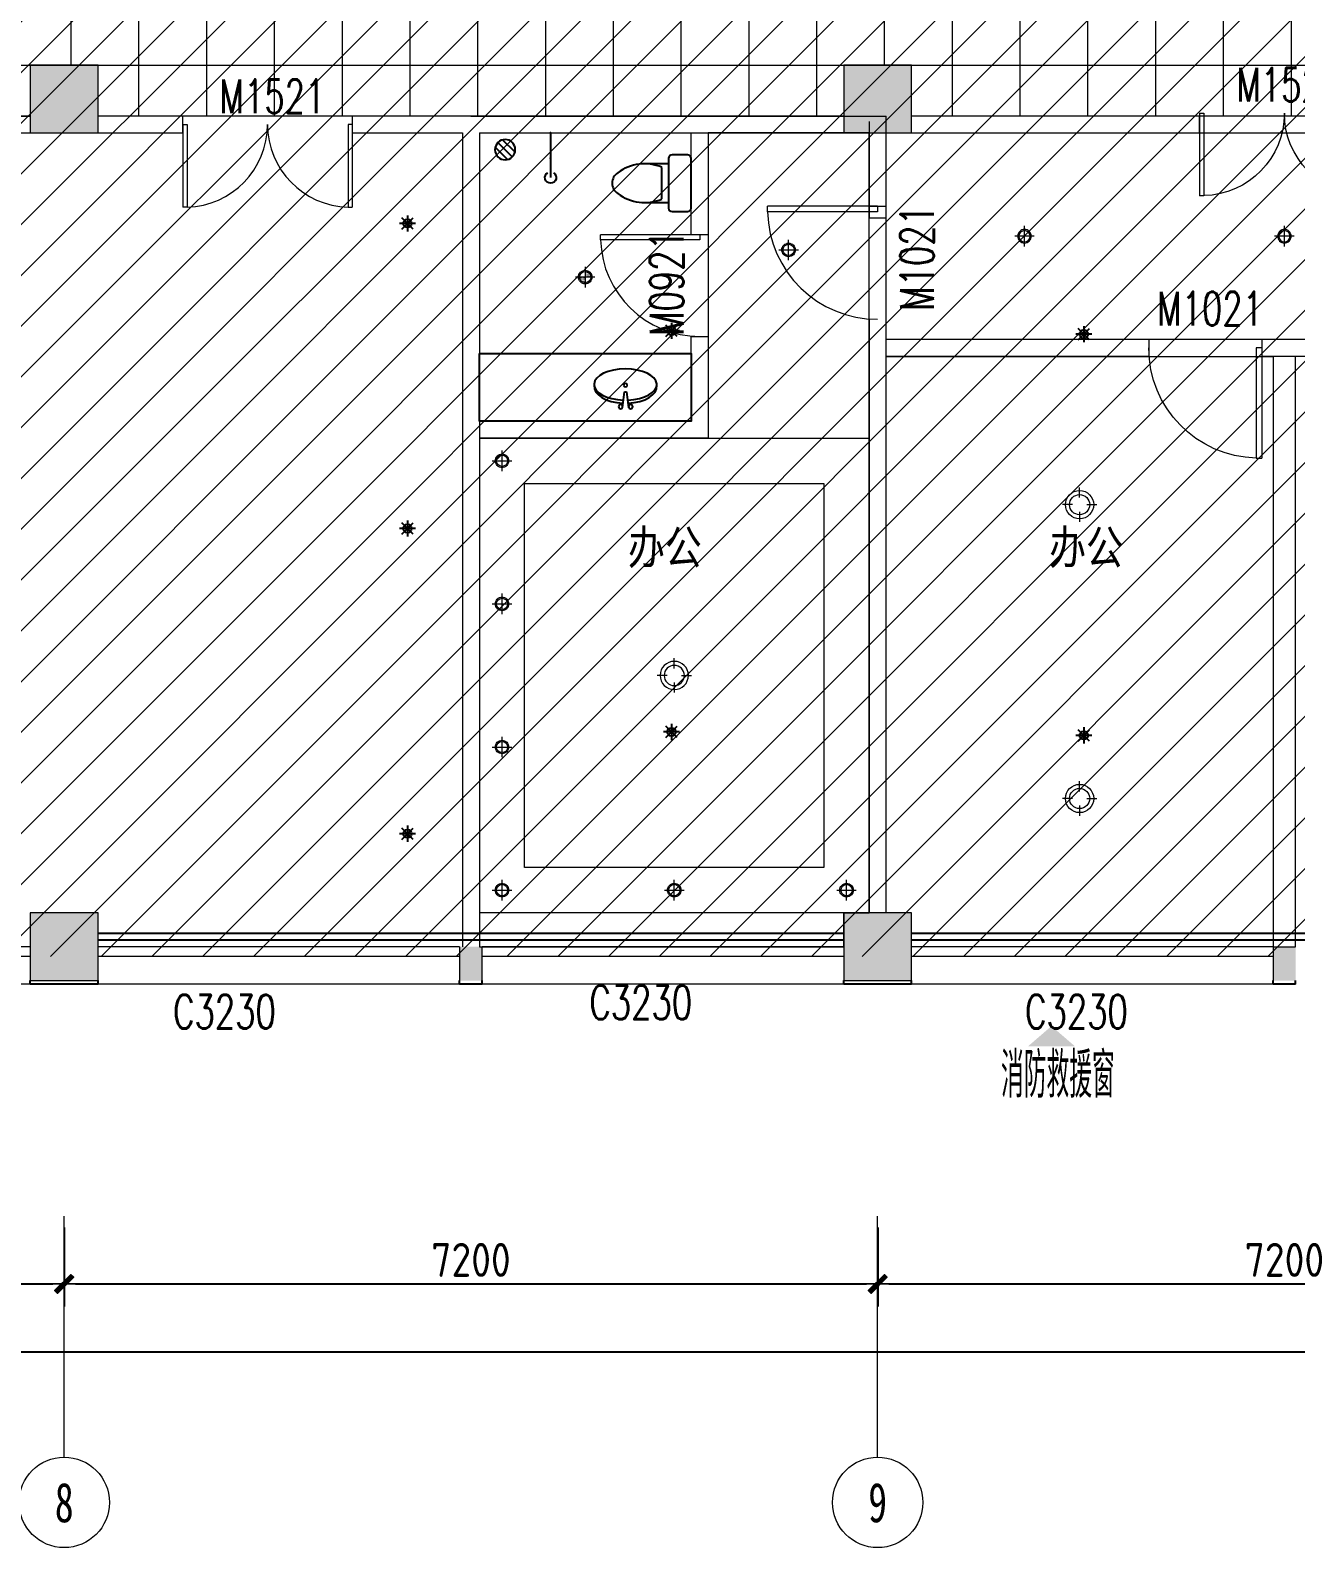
# Model space of a CAD drawing. Header units: millimetres. Extents: x 33621 to 401573, y -91663 to 133135.
# Drawn here: x 218157 to 229357, y 37128 to 50554 of the extents above; entities that cross this region are included whole.
import ezdxf
from ezdxf.enums import TextEntityAlignment as Align

# ---------------------------------------------------------------- set-up
doc = ezdxf.new("R2010")
doc.units = ezdxf.units.MM
doc.header["$LTSCALE"] = 10
doc.linetypes.add('DOTE', pattern=[2.42, 2, -0.2, 0.02, -0.2])
doc.layers.get('0').update_dxf_attribs({"color": 253})
doc.layers.get('Defpoints').update_dxf_attribs({"color": 250})
for name, color, linetype in [('3', 253, 'Continuous'), ('Dim【尺寸标注】', 253, 'Continuous'), ('EQUIP_喷头', 253, 'Continuous'), ('LATRINE', 253, 'Continuous'), ('LAYER3', 253, 'Continuous'), ('LAYER4', 253, 'Continuous'), ('LAYER5', 253, 'Continuous'), ('LVTRY', 253, 'Continuous'), ('PUB_DIM', 253, 'Continuous'), ('SURFACE', 253, 'Continuous'), ('Wall Solid【墙柱填充】', 253, 'Continuous'), ('WINDOW_TEXT', 253, 'Continuous'), ('家具', 253, 'Continuous'), ('水-地漏', 253, 'Continuous')]:
    doc.layers.add(name, color=color, linetype=linetype)
for name, color, linetype, lineweight in [('AXIS【轴号】', 253, 'Continuous', 0), ('COLUMN', 253, 'Continuous', 0), ('DOOR【门】', 253, 'Continuous', 0), ('DS-4BS-FINISH【墙完成线】', 253, 'Continuous', 0), ('PUB_HATCH', 253, 'Continuous', 0), ('RC-FIN【天花轮廓线】', 253, 'Continuous', 0), ('RC-LIGHT【天花灯具】', 253, 'Continuous', 0), ('RC-STR【天花细线】', 253, 'Continuous', 0), ('RC-Text【天花文字】', 253, 'Continuous', 0), ('TXT【平面空间文字】', 253, 'Continuous', 0), ('WALL', 253, 'Continuous', 0), ('Wall【墙体】', 253, 'Continuous', 0), ('WINDOW', 253, 'Continuous', 0), ('Xline【辅助线】', 253, 'Continuous', 0)]:
    doc.layers.add(name, color=color, linetype=linetype, lineweight=lineweight)
doc.styles.add('_TCH_WINDOW', font='SIMPLEX', dxfattribs={"bigfont": 'GBCBIG'})
doc.styles.add('CCD_DIM', font='ARCHS.SHX')
doc.styles.add('DIM_FONT', font='SIMPLEX', dxfattribs={"width": 0.7, "bigfont": 'GBCBIG'})
doc.styles.add('宋体', font='', dxfattribs={"width": 0.7})
doc.styles.add('文字', font='')
doc.styles.get('宋体').set_extended_font_data('SimSun')
doc.styles.get('文字').set_extended_font_data('SimSun')
doc.dimstyles.new('ZL_1：100', dxfattribs={"dimtxt": 3, "dimasz": 1, "dimexe": 2, "dimexo": 2, "dimgap": 0.6, "dimtad": 1, "dimdec": 0, "dimrnd": 5, "dimdsep": 46, "dimtxsty": 'CCD_DIM', "dimblk": 'WS-cj', "dimblk1": 'WS-cj', "dimblk2": 'WS-cj', "dimcen": 1, "dimclrd": 44, "dimclre": 44, "dimclrt": 2, "dimadec": 0, "dimazin": 2, "dimtfac": 1, "dimtdec": 0, "dimtix": 1, "dimtmove": 2, "dimatfit": 3, "dimldrblk": 'hl_arrow2', "dimfxl": 5, "dimfxlon": 1, "dimarcsym": 0})

# ---------------------------------------------------------------- blocks, each defined once
blk = doc.blocks.new('$WINLIB2D$00000004')
for p, q in [((-0.5, 0.5), (0.5, 0.5)), ((-0.5, 0.5), (-0.5, -0.5)), ((0.5, -0.5), (0.5, 0.5)), ((-0.5, 0.2406), (0.5, 0.2406)), ((-0.5, -0.5), (0.5, -0.5))]:
    blk.add_line(p, q)
blk = doc.blocks.new('hl_Axis-A1')
at = {"color": 150, "ltscale": 2}
blk.add_line((21.33, 0), (0, 0), dxfattribs=at)
at = {"color": 150}
blk.add_circle((25.33, 0), 4, dxfattribs=at)
at = {"color": 50, "style": '宋体', "width": 0.7}
blk.add_attdef('轴号', text='', height=3.5, dxfattribs=at).set_placement((25.33, 0), align=Align.MIDDLE_CENTER)
blk = doc.blocks.new('WS-cj')
blk.add_hatch(color=2).paths.add_polyline_path([(0.59, 0.82), (-0.82, -0.59), (-0.59, -0.82), (0.82, 0.59)])
at = {"color": 2, "linetype": 'ByBlock', "lineweight": 0}
for p, q in [((-1.1, 0), (0, 0)), ((0, 0), (1.1, 0))]:
    blk.add_line(p, q, dxfattribs=at)
at = {"color": 2}
blk.add_lwpolyline([(0.59, 0.82), (-0.82, -0.59), (-0.59, -0.82), (0.82, 0.59)], close=True, dxfattribs=at)
blk = doc.blocks.new('*D246')
at = {"layer": 'Defpoints', "color": 0, "transparency": 16777216}
for p in [(-1262, -18684), (5938, -18684), (5938, -19284)]:
    blk.add_point(p, dxfattribs=at)
at = {"layer": 'Dim【尺寸标注】', "color": 44, "lineweight": -2, "transparency": 16777216}
for p, q in [((-1262, -18784), (-1262, -19484)), ((5938, -18784), (5938, -19484)), ((-1162, -19284), (5838, -19284))]:
    blk.add_line(p, q, dxfattribs=at)
at = {"layer": 'Dim【尺寸标注】', "color": 44, "lineweight": -2, "transparency": 16777216, "xscale": 100, "yscale": 100, "zscale": 100, "rotation": 180}
blk.add_blockref('WS-cj', (-1262, -19284), dxfattribs=at)
at = {"layer": 'Dim【尺寸标注】', "color": 44, "lineweight": -2, "transparency": 16777216, "xscale": 100, "yscale": 100, "zscale": 100}
blk.add_blockref('WS-cj', (5938, -19284), dxfattribs=at)
at = {"layer": 'Dim【尺寸标注】', "color": 2, "transparency": 16777216, "insert": (2338, -19071), "char_height": 300, "attachment_point": 5, "style": 'CCD_DIM'}
blk.add_mtext('7200', dxfattribs=at)
blk = doc.blocks.new('hl_arrow2')
at = {"color": 2}
blk.add_line((0, 0), (-1, 0), dxfattribs=at)
blk.add_lwpolyline([(0, 0), (-1, -1), (-1, -1), (0, 0), (-1, 1), (-1, 1)], close=True, dxfattribs=at)
blk = doc.blocks.new('*D247')
at = {"layer": 'Defpoints', "color": 0, "transparency": 16777216}
for p in [(5938, -18684), (13138, -18684), (13138, -19284)]:
    blk.add_point(p, dxfattribs=at)
at = {"layer": 'Dim【尺寸标注】', "color": 44, "lineweight": -2, "transparency": 16777216}
for p, q in [((5938, -18784), (5938, -19484)), ((13138, -18784), (13138, -19484)), ((6038, -19284), (13038, -19284))]:
    blk.add_line(p, q, dxfattribs=at)
at = {"layer": 'Dim【尺寸标注】', "color": 44, "lineweight": -2, "transparency": 16777216, "xscale": 100, "yscale": 100, "zscale": 100, "rotation": 180}
blk.add_blockref('WS-cj', (5938, -19284), dxfattribs=at)
at = {"layer": 'Dim【尺寸标注】', "color": 44, "lineweight": -2, "transparency": 16777216, "xscale": 100, "yscale": 100, "zscale": 100}
blk.add_blockref('WS-cj', (13138, -19284), dxfattribs=at)
at = {"layer": 'Dim【尺寸标注】', "color": 2, "transparency": 16777216, "insert": (9538, -19071), "char_height": 300, "attachment_point": 5, "style": 'CCD_DIM'}
blk.add_mtext('7200', dxfattribs=at)
blk = doc.blocks.new('*D248')
at = {"layer": 'Defpoints', "color": 0, "transparency": 16777216}
for p in [(13138, -18684), (20338, -18684), (20338, -19284)]:
    blk.add_point(p, dxfattribs=at)
at = {"layer": 'Dim【尺寸标注】', "color": 44, "lineweight": -2, "transparency": 16777216}
for p, q in [((13138, -18784), (13138, -19484)), ((20338, -18784), (20338, -19484)), ((13238, -19284), (20238, -19284))]:
    blk.add_line(p, q, dxfattribs=at)
at = {"layer": 'Dim【尺寸标注】', "color": 44, "lineweight": -2, "transparency": 16777216, "xscale": 100, "yscale": 100, "zscale": 100, "rotation": 180}
blk.add_blockref('WS-cj', (13138, -19284), dxfattribs=at)
at = {"layer": 'Dim【尺寸标注】', "color": 44, "lineweight": -2, "transparency": 16777216, "xscale": 100, "yscale": 100, "zscale": 100}
blk.add_blockref('WS-cj', (20338, -19284), dxfattribs=at)
at = {"layer": 'Dim【尺寸标注】', "color": 2, "transparency": 16777216, "insert": (16738, -19071), "char_height": 300, "attachment_point": 5, "style": 'CCD_DIM'}
blk.add_mtext('7200', dxfattribs=at)
blk = doc.blocks.new('*D255')
at = {"layer": 'Defpoints', "color": 0, "transparency": 16777216}
for p in [(-44462, -18684), (49138, -18684), (49138, -19884)]:
    blk.add_point(p, dxfattribs=at)
at = {"layer": 'Dim【尺寸标注】', "color": 44, "lineweight": -2, "transparency": 16777216}
for p, q in [((-44462, -19384), (-44462, -20084)), ((49138, -19384), (49138, -20084)), ((-44362, -19884), (49038, -19884))]:
    blk.add_line(p, q, dxfattribs=at)
at = {"layer": 'Dim【尺寸标注】', "color": 44, "lineweight": -2, "transparency": 16777216, "xscale": 100, "yscale": 100, "zscale": 100, "rotation": 180}
blk.add_blockref('WS-cj', (-44462, -19884), dxfattribs=at)
at = {"layer": 'Dim【尺寸标注】', "color": 44, "lineweight": -2, "transparency": 16777216, "xscale": 100, "yscale": 100, "zscale": 100}
blk.add_blockref('WS-cj', (49138, -19884), dxfattribs=at)
at = {"layer": 'Dim【尺寸标注】', "color": 2, "transparency": 16777216, "insert": (2338, -19678), "char_height": 300, "attachment_point": 5, "style": 'CCD_DIM'}
blk.add_mtext('93600', dxfattribs=at)
blk = doc.blocks.new('$DorLib2D$00000002')
for p, q in [((-0.5, 0), (-0.5, 0.4875)), ((-0.475, 0.4875), (-0.5, 0.4875)), ((-0.475, 0), (-0.475, 0.4875)), ((0.475, 0), (0.475, 0.4875)), ((0.475, 0.4875), (0.5, 0.4875)), ((0.5, 0), (0.5, 0.4875)), ((-0.5, 0), (-0.475, 0)), ((0.5, 0), (0.475, 0))]:
    blk.add_line(p, q)
at = {"lineweight": 13}
for centre, start, end in [((-0.4875, 0), 0, 88.53072), ((0.4875, 0), 91.46928, 180)]:
    blk.add_arc(centre, 0.4875, start, end, dxfattribs=at)
blk = doc.blocks.new('$DorLib2D$00000001')
for p, q in [((0.45, 0.975), (0.5, 0.975)), ((0.45, 0), (0.45, 0.975)), ((0.5, 0), (0.5, 0.975)), ((0.5, 0), (0.45, 0))]:
    blk.add_line(p, q)
at = {"lineweight": 13}
blk.add_arc((0.475, 0), 0.975, 91.4693, 180, dxfattribs=at)
blk = doc.blocks.new('$TwtSys$00000125')
at = {"color": 9}
for p, q in [((0.57, 0), (-0.57, 0)), ((0.4, -0.4), (-0.4, 0.4)), ((-0.4, -0.4), (0.4, 0.4)), ((0, 0.57), (0, -0.57))]:
    blk.add_line(p, q, dxfattribs=at)
at = {"color": 8}
blk.add_circle((0, 0), 0.3, dxfattribs=at)
blk = doc.blocks.new('A$C22332745')
at = {"layer": 'LAYER3', "color": 181, "extrusion": (0, 0, -1)}
for centre, ratio, start_param, end_param in [((277, 214), 0.5, 4.782885, 10.934222), ((277, 195), 0.531076, 4.795815, 6.348539), ((277, 195), 0.531076, 3.076239, 4.638107)]:
    blk.add_ellipse(centre, major_axis=(-277, 0), ratio=ratio, start_param=start_param, end_param=end_param, dxfattribs=at)
at = {"layer": 'LAYER4', "color": 252}
for p, q in [((267, 148), (249, 9)), ((285, 148), (267, 148)), ((302, 9), (285, 148))]:
    blk.add_line(p, q, dxfattribs=at)
for centre in [(231, 18), (320, 18)]:
    blk.add_circle(centre, 17.9, dxfattribs=at)
at = {"layer": 'LAYER5', "color": 251}
blk.add_circle((277, 208), 16, dxfattribs=at)
blk = doc.blocks.new('A$C2CC91CCB')
at = {"color": 251, "rotation": 90}
blk.add_blockref('A$C22332745', (353, 0), dxfattribs=at)
blk = doc.blocks.new('A$C477C625D')
at = {"color": 7}
blk.add_blockref('A$C2CC91CCB', (0, 0), dxfattribs=at)
blk = doc.blocks.new('A$C4D690477')
at = {"layer": '家具', "color": 251}
blk.add_blockref('A$C477C625D', (0, 0), dxfattribs=at)
blk = doc.blocks.new('w-地漏')
at = {"layer": '水-地漏'}
for p, q in [((-56.7, -13.2), (16.2, 59.7)), ((-40.9, -40.9), (43.9, 43.9)), ((-12.7, -56.8), (59.8, 15.7))]:
    blk.add_line(p, q, dxfattribs=at)
blk.add_circle((1.5, 1.5), 60, dxfattribs=at)
blk = doc.blocks.new('$plan$00001613')
for p, q in [((-260, -140), (-260, 140)), ((-200, 170), (-200, -170))]:
    blk.add_line(p, q)
blk.add_lwpolyline([(-430, -170), (-200, -170), (-200, -220, 0.414214), (-170, -250), (-30, -250, 0.414214), (0, -220), (0, 220, 0.414214), (-30, 250), (-170, 250, 0.414214), (-200, 220), (-200, 170), (-430, 170)], format="xyb")
for centre, radius, start, end in [((-413, -227), 398, 67.4505, 126.6381), ((-590, 0), 110, 123.4509, 236.5491), ((-413, 227), 398, 233.3619, 292.5495)]:
    blk.add_arc(centre, radius, start, end)
blk = doc.blocks.new('$lvtry$00000168')
blk.add_line((0, 0), (0, -395))
blk.add_arc((0, -395), 50, 121.0332, 58.9668)
for p in [(0, 0), (0, -223)]:
    blk.add_point(p)
blk = doc.blocks.new('圆形筒灯')
at = {"color": 251, "linetype": 'DOTE', "ltscale": 43.504693}
blk.add_line((0, 91), (0, -91), dxfattribs=at)
at = {"color": 251, "linetype": 'DOTE', "ltscale": 41.297046}
blk.add_line((86, 0), (-86, 0), dxfattribs=at)
blk.add_ellipse((0, 0), major_axis=(-42.4, 42.4), ratio=1, start_param=2.355868237233172, end_param=8.639053544412757)
at = {"color": 251}
blk.add_ellipse((0, 0), major_axis=(35.4, 35.4), ratio=1, start_param=5.49871431692557, end_param=11.78189962410516, dxfattribs=at)
blk = doc.blocks.new('天花吸顶灯')
at = {"color": 8}
for p, q in [((0, 63), (0, 152)), ((-63, 0), (-152, 0)), ((63, 0), (152, 0)), ((0, -63), (0, -152))]:
    blk.add_line(p, q, dxfattribs=at)
at = {"color": 0}
blk.add_circle((0, 0), 125, dxfattribs=at)
at = {"color": 8}
blk.add_circle((0, 0), 89.3, dxfattribs=at)
blk = doc.blocks.new('防雾筒灯')
at = {"ltscale": 30}
h = blk.add_hatch(dxfattribs=at)
h.set_pattern_fill('DOTS', color=251, scale=3)
h.set_pattern_definition([(0, (-62.322, -46.6336), (2.38125, 4.7625), [0, -4.7625])])
edge = h.paths.add_edge_path()
edge.add_ellipse((0, 0), major_axis=(35.4, 35.4), ratio=1, start_angle=315, end_angle=405)
edge.add_line((0, 50), (0, 0))
edge.add_line((0, 0), (50, 0))
edge = h.paths.add_edge_path()
edge.add_line((0, 0), (-50, 0))
edge.add_ellipse((0, 0), major_axis=(35.4, 35.4), ratio=1, start_angle=495, end_angle=225)
edge.add_line((0, -50), (0, 0))
at = {"color": 251, "linetype": 'DOTE', "ltscale": 43.504693}
blk.add_line((0, 91), (0, -91), dxfattribs=at)
at = {"color": 251, "linetype": 'DOTE', "ltscale": 41.297046}
blk.add_line((86, 0), (-86, 0), dxfattribs=at)
blk.add_ellipse((0, 0), major_axis=(-42.4, 42.4), ratio=1, start_param=2.355868237233172, end_param=8.639053544412757)
at = {"color": 251}
blk.add_ellipse((0, 0), major_axis=(35.4, 35.4), ratio=1, start_param=5.49871431692557, end_param=11.78189962410516, dxfattribs=at)
blk = doc.blocks.new('ZL_1210205399')
at = {"layer": 'RC-FIN【天花轮廓线】', "color": 8}
for points in [[(-300, -1756), (-1725, -1756)], [(-1500, -5956), (1725, -5956)]]:
    blk.add_lwpolyline(points, dxfattribs=at)
blk.add_lwpolyline([(-1325, -5556), (1325, -5556), (1325, -2156), (-1325, -2156)], close=True, dxfattribs=at)
at = {"layer": 'RC-LIGHT【天花灯具】', "xscale": -1, "rotation": 180}
for p in [(-1012, -91), (1525, -1956), (1525, -3223), (1525, -4489), (-1525, -5756), (0, -5756), (1525, -5756)]:
    blk.add_blockref('圆形筒灯', p, dxfattribs=at)
at = {"layer": 'RC-LIGHT【天花灯具】', "xscale": -1}
blk.add_blockref('防雾筒灯', (788, -331), dxfattribs=at)
at = {"layer": 'RC-LIGHT【天花灯具】'}
blk.add_blockref('天花吸顶灯', (0, -3856), dxfattribs=at)
blk = doc.blocks.new('ZL_061117299')
at = {"layer": 'AXIS【轴号】'}
ref = blk.add_blockref('hl_Axis-A1', (5937.7, -18683.9), dxfattribs=dict(at, xscale=100, yscale=100, zscale=100, rotation=270))
ref.add_attrib('轴号', '8', dxfattribs={"layer": '0', "color": 2, "height": 350, "style": '宋体', "width": 0.7}).set_placement((5937.7, -21217.2), align=Align.MIDDLE_CENTER)
ref = blk.add_blockref('hl_Axis-A1', (13137.7, -18683.9), dxfattribs=dict(at, xscale=100, yscale=100, zscale=100, rotation=270))
ref.add_attrib('轴号', '9', dxfattribs={"layer": '0', "color": 2, "height": 350, "style": '宋体', "width": 0.7}).set_placement((13137.7, -21217.2), align=Align.MIDDLE_CENTER)
at = {"layer": 'Dim【尺寸标注】'}
for p1, p2, distance, picture, middle in [((-44462.3, -18683.9), (49137.7, -18683.9), -1200, '*D255', (2337.7, -19677.6)), ((-1262.3, -18683.9), (5937.7, -18683.9), -600, '*D246', (2337.7, -19071.4)), ((5937.7, -18683.9), (13137.7, -18683.9), -600, '*D247', (9537.7, -19071.4)), ((13137.7, -18683.9), (20337.7, -18683.9), -600, '*D248', (16737.7, -19071.4))]:
    dim = blk.add_aligned_dim(p1=p1, p2=p2, distance=distance, dimstyle='ZL_1：100', dxfattribs=at)
    dim.commit()
    dim.dimension.update_dxf_attribs({"geometry": picture, "text_midpoint": middle})

msp = doc.modelspace()

# ---------------------------------------------------------------- hatches: boundary and pattern name
at = {"layer": 'PUB_HATCH'}
for points in [[(218156.7, 49645.3), (218756.7, 49645.3), (218756.7, 50245.3), (218156.7, 50245.3)], [(225356.7, 49645.3), (225956.7, 49645.3), (225956.7, 50245.3), (225356.7, 50245.3)], [(218156.7, 42145.3), (218756.7, 42145.3), (218756.7, 42745.3), (218156.7, 42745.3)], [(225356.7, 42145.3), (225956.7, 42145.3), (225956.7, 42745.3), (225356.7, 42745.3)], [(222056.7, 42445.3), (221956.7, 42445.3), (221956.7, 42145.3), (222056.7, 42145.3)], [(222056.7, 42145.3), (222156.7, 42145.3), (222156.7, 42445.3), (222056.7, 42445.3)], [(229356.7, 42445.3), (229156.7, 42445.3), (229156.7, 42145.3), (229356.7, 42145.3)]]:
    msp.add_hatch(color=256, dxfattribs=at).paths.add_polyline_path(points)
at = {"layer": 'RC-STR【天花细线】'}
h = msp.add_hatch(dxfattribs=at)
h.set_pattern_fill('_USER', color=8, scale=600, double=1, pattern_type=0)
h.set_pattern_definition([(0, (211318.06, 52045.26), (0, 600), []), (90, (211318.06, 52045.26), (-600, 4e-14), [])])
h.paths.add_polyline_path([(211556.7, 58345.3), (218156.7, 58345.3), (218156.7, 52045.3), (232781.7, 52045.3), (232781.7, 50245.3), (232556.7, 50245.3), (232556.7, 49795.3), (225956.7, 49795.3), (225956.7, 50245.3), (225356.7, 50245.3), (225356.7, 49795.3), (218756.7, 49795.3), (218756.7, 50245.3), (218156.7, 50245.3), (218156.7, 49795.3), (211556.7, 49795.3), (211556.7, 50245.3), (210956.7, 50245.3), (210956.7, 49795.3), (204356.7, 49795.3), (204356.7, 50245.3), (203756.7, 50245.3), (203756.7, 49795.3), (197156.7, 49795.3), (197156.7, 50245.3), (196556.7, 50245.3), (196556.7, 49795.3), (189956.7, 49795.3), (189956.7, 50245.3), (189356.7, 50245.3), (189356.7, 49795.3), (182756.7, 49795.3), (182756.7, 50245.3), (182156.7, 50245.3), (182156.7, 49795.3), (175556.7, 49795.3), (175556.7, 50245.3), (174956.7, 50245.3), (174956.7, 49795.3), (168356.7, 49795.3), (168356.7, 52045.3), (211318.1, 52045.3), (211318.1, 58045.3), (211556.7, 58045.3)])
at = {"layer": 'Xline【辅助线】'}
h = msp.add_hatch(dxfattribs=at)
h.set_pattern_fill('ANSI31', color=256, scale=100)
h.set_pattern_definition([(45, (-172004.77, 84868.52), (-224.5064, 224.5064), [])])
h.paths.add_polyline_path([(232781.7, 58302.5), (211556.7, 58388.1), (211556.7, 58045.3), (211318.1, 58045.3), (211318.1, 52027.4), (168356.7, 52063.2), (168356.7, 49645.3), (167956.7, 49645.3), (167956.7, 42359.7), (232781.7, 42359.7)])

# ---------------------------------------------------------------- linework, layer by layer
at = {"layer": '3'}
for points in [[(218756.7, 42565.3), (225356.7, 42565.3)], [(225956.7, 42565.3), (232556.7, 42565.3)], [(218756.7, 42505.3), (225356.7, 42505.3)], [(225956.7, 42505.3), (232556.7, 42505.3)]]:
    msp.add_lwpolyline(points, dxfattribs=at)
at = {"layer": 'COLUMN'}
for p, q in [((218756.7, 50245.3), (218156.7, 50245.3)), ((218156.7, 50245.3), (218156.7, 49645.3)), ((218756.7, 49645.3), (218756.7, 50245.3)), ((225956.7, 50245.3), (225356.7, 50245.3)), ((225356.7, 50245.3), (225356.7, 49645.3)), ((225956.7, 49645.3), (225956.7, 50245.3)), ((218156.7, 49645.3), (218756.7, 49645.3)), ((225356.7, 49645.3), (225956.7, 49645.3)), ((218756.7, 42745.3), (218156.7, 42745.3)), ((218156.7, 42745.3), (218156.7, 42445.3)), ((218756.7, 42445.3), (218756.7, 42745.3)), ((225956.7, 42745.3), (225356.7, 42745.3)), ((225356.7, 42745.3), (225356.7, 42445.3)), ((225956.7, 42445.3), (225956.7, 42745.3)), ((218156.7, 42145.3), (218756.7, 42145.3)), ((225356.7, 42145.3), (225956.7, 42145.3))]:
    msp.add_line(p, q, dxfattribs=at)
at = {"layer": 'DOOR【门】'}
msp.add_line((224156.7, 48745.3), (224156.7, 47845.3), dxfattribs=at)
at = {"layer": 'DS-4BS-FINISH【墙完成线】'}
for points in [[(211556.7, 58345.3), (218156.7, 58345.3), (218156.7, 52045.3), (232781.7, 52045.3), (232781.7, 50245.3), (232556.7, 50245.3), (232556.7, 49795.3), (225956.7, 49795.3), (225956.7, 50245.3), (225356.7, 50245.3), (225356.7, 49795.3), (218756.7, 49795.3), (218756.7, 50245.3), (218156.7, 50245.3), (218156.7, 49795.3), (211556.7, 49795.3)], [(225581.7, 49645.3), (224156.7, 49645.3), (224156.7, 46945.3), (222131.7, 46945.3), (222131.7, 42445.3), (225356.7, 42445.3), (225356.7, 42745.3), (225581.7, 42745.3), (225581.7, 49645.3)], [(225731.7, 47668.1), (229156.7, 47668.1), (229156.7, 42445.3), (225956.7, 42445.3), (225956.7, 42745.3), (225731.7, 42745.3), (225731.7, 47668.1)]]:
    msp.add_lwpolyline(points, dxfattribs=at)
msp.add_lwpolyline([(225731.7, 49645.3), (232781.7, 49645.3), (232781.7, 47818.1), (225731.7, 47818.1)], close=True, dxfattribs=at)
at = {"layer": 'LATRINE'}
msp.add_lwpolyline([(222131.7, 47695.3), (224006.7, 47695.3), (224006.7, 47095.3), (222131.7, 47095.3)], close=True, dxfattribs=at)
at = {"layer": 'SURFACE'}
for p, q in [((218156.7, 42115.3), (218156.7, 42145.3)), ((218456.7, 42115.3), (218156.7, 42115.3)), ((218756.7, 42115.3), (218456.7, 42115.3)), ((218756.7, 42115.3), (218756.7, 42145.3)), ((221956.7, 42115.3), (221956.7, 42145.3)), ((222056.7, 42115.3), (221956.7, 42115.3)), ((222156.7, 42115.3), (222056.7, 42115.3)), ((222156.7, 42115.3), (222156.7, 42145.3)), ((225356.7, 42115.3), (225356.7, 42145.3)), ((225656.7, 42115.3), (225356.7, 42115.3)), ((225956.7, 42115.3), (225656.7, 42115.3)), ((225956.7, 42115.3), (225956.7, 42145.3)), ((229156.7, 42115.3), (229156.7, 42145.3)), ((229356.7, 42115.3), (229156.7, 42115.3)), ((229356.7, 42115.3), (229356.7, 42145.3))]:
    msp.add_line(p, q, dxfattribs=at)
at = {"layer": 'WALL', "color": 9}
for p, q in [((228056.7, 47818.1), (225731.7, 47818.1)), ((228056.7, 47818.1), (228056.7, 47668.1)), ((229456.7, 47818.1), (229056.7, 47818.1)), ((229056.7, 47818.1), (229056.7, 47668.1)), ((228056.7, 47668.1), (225731.7, 47668.1)), ((229456.7, 47668.1), (229056.7, 47668.1)), ((229356.7, 47668.1), (229156.7, 47668.1)), ((229156.7, 47668.1), (229156.7, 42445.3)), ((229356.7, 42445.3), (229356.7, 47668.1)), ((229156.7, 42445.3), (229356.7, 42445.3))]:
    msp.add_line(p, q, dxfattribs=at)
at = {"layer": 'Wall Solid【墙柱填充】', "color": 1}
msp.add_solid([(226987.9, 41564.1), (227195.5, 41743.1), (227403.1, 41564.1), (227195.5, 41743.1)], dxfattribs=at)
at = {"layer": 'Wall【墙体】', "color": 9}
for p, q in [((211556.7, 49795.3), (218156.7, 49795.3)), ((219506.7, 49795.3), (218756.7, 49795.3)), ((219506.7, 49645.3), (219506.7, 49795.3)), ((222056.7, 49795.3), (221006.7, 49795.3)), ((221006.7, 49795.3), (221006.7, 49645.3)), ((222056.7, 49795.3), (225731.7, 49795.3)), ((222056.7, 49795.3), (224081.7, 49795.3)), ((225581.7, 49746.8), (225581.7, 48996.9)), ((225731.7, 48895.3), (225731.7, 49795.3)), ((225731.7, 48996.9), (225731.7, 49746.8)), ((228506.7, 49795.3), (225956.7, 49795.3)), ((228506.7, 49645.3), (228506.7, 49795.3)), ((211556.7, 49645.3), (218156.7, 49645.3)), ((218756.7, 49645.3), (219506.7, 49645.3)), ((221006.7, 49645.3), (221981.7, 49645.3)), ((221981.7, 49645.3), (221981.7, 47121.8)), ((221981.7, 49645.3), (221981.7, 47020.3)), ((221981.7, 49645.3), (221981.7, 47020.3)), ((222131.7, 49645.3), (222131.7, 42546.8)), ((222131.7, 49645.3), (222131.7, 47095.3)), ((222131.7, 49645.3), (225581.7, 49645.3)), ((222131.7, 49645.3), (222131.7, 47095.3)), ((222131.7, 49645.3), (224006.7, 49645.3)), ((224006.7, 48745.3), (224006.7, 49645.3)), ((224156.7, 49645.3), (224156.7, 48745.3)), ((225581.7, 49645.3), (225581.7, 48895.3)), ((225956.7, 49645.3), (228506.7, 49645.3)), ((225581.7, 48996.9), (225731.7, 48996.9)), ((225581.7, 48895.3), (225731.7, 48895.3)), ((224156.7, 48745.3), (224006.7, 48745.3)), ((225581.7, 47996.9), (225581.7, 42846.8)), ((225731.7, 42846.8), (225731.7, 47996.9)), ((224006.7, 47095.3), (224006.7, 47845.3)), ((224006.7, 47845.3), (224156.7, 47845.3)), ((224156.7, 47845.3), (224156.7, 46945.3)), ((225581.7, 47895.3), (225581.7, 42745.3)), ((225731.7, 42745.3), (225731.7, 47895.3)), ((221981.7, 47121.8), (221981.7, 42546.8)), ((221981.7, 47020.3), (221981.7, 42445.3)), ((222131.7, 47095.3), (224006.7, 47095.3)), ((222131.7, 46945.3), (222131.7, 42445.3)), ((222131.7, 46945.3), (224156.7, 46945.3))]:
    msp.add_line(p, q, dxfattribs=at)

# ---------------------------------------------------------------- block references
at = {"layer": 'DOOR【门】'}
ref = msp.add_blockref('$DorLib2D$00000002', (229256.7, 49821.8), dxfattribs=dict(at, xscale=1500, yscale=-1500, zscale=1500))
ref.add_attrib('A', 'M1521', (228831.7, 49923.1), dxfattribs={"layer": 'WINDOW_TEXT', "height": 297.5, "style": '_TCH_WINDOW', "width": 0.705882})
ref = msp.add_blockref('$DorLib2D$00000002', (220256.7, 49720.3), dxfattribs=dict(at, xscale=-1500, yscale=-1500, zscale=-1500))
ref.add_attrib('A', 'M1521', (219831.7, 49821.5), dxfattribs={"layer": 'WINDOW_TEXT', "height": 297.5, "style": '_TCH_WINDOW', "width": 0.705882})
ref = msp.add_blockref('$DorLib2D$00000001', (225656.7, 48496.9), dxfattribs=dict(at, xscale=-1000, yscale=-1000, zscale=-1000, rotation=270.0000000000009))
ref.add_attrib('A', 'M1021', (226153.7, 48071.9), dxfattribs={"layer": 'WINDOW_TEXT', "height": 297.5, "rotation": 90, "style": '_TCH_WINDOW', "width": 0.705882})
ref = msp.add_blockref('$DorLib2D$00000001', (224081.7, 48295.3), dxfattribs=dict(at, xscale=900, yscale=900, zscale=-900, rotation=90.00000000000246))
ref.add_attrib('A', 'M0921', (223937.4, 47850.3), dxfattribs={"layer": 'WINDOW_TEXT', "height": 297.5, "rotation": 90, "style": '_TCH_WINDOW', "width": 0.705882})
ref = msp.add_blockref('$DorLib2D$00000001', (228556.7, 47743.1), dxfattribs=dict(at, xscale=-1000, yscale=1000, zscale=-1000, rotation=180))
ref.add_attrib('A', 'M1021', (228131.7, 47942.6), dxfattribs={"layer": 'WINDOW_TEXT', "height": 297.5, "style": '_TCH_WINDOW', "width": 0.705882})
at = {"layer": 'EQUIP_喷头', "xscale": 125, "yscale": 125, "zscale": 125}
for p in [(221494.2, 48845.3), (223831.7, 47895.3), (227481.7, 47865.3), (221494.2, 46145.3), (223831.7, 44345.3), (227481.7, 44315.3), (221494.2, 43445.3)]:
    msp.add_blockref('$TwtSys$00000125', p, dxfattribs=at)
at = {"layer": 'LVTRY', "xscale": -1}
msp.add_blockref('$lvtry$00000168', (222762, 49645.3), dxfattribs=at)
at = {"layer": 'LVTRY', "xscale": -1, "yscale": -1, "rotation": 180}
msp.add_blockref('$plan$00001613', (224006.7, 49201.3), dxfattribs=at)
at = {"layer": 'PUB_DIM'}
msp.add_blockref('ZL_061117299', (212519, 58745.3), dxfattribs=at)
at = {"layer": 'RC-FIN【天花轮廓线】', "xscale": -1}
msp.add_blockref('ZL_1210205399', (223856.7, 48701.4), dxfattribs=at)
at = {"layer": 'RC-LIGHT【天花灯具】', "xscale": -1, "rotation": 180}
for p in [(226956.7, 48731.7), (229256.7, 48731.7)]:
    msp.add_blockref('圆形筒灯', p, dxfattribs=at)
at = {"layer": 'RC-LIGHT【天花灯具】'}
for p in [(227444.2, 46356.7), (227444.2, 43756.7)]:
    msp.add_blockref('天花吸顶灯', p, dxfattribs=at)
at = {"layer": 'WINDOW'}
ref = msp.add_blockref('$WINLIB2D$00000004', (216556.7, 42280.3), dxfattribs=dict(at, xscale=3200, yscale=-330, zscale=3200, rotation=180))
ref.add_attrib('A', 'C3230', (216183.5, 41704.8), dxfattribs={"layer": 'WINDOW_TEXT', "height": 297.5, "style": '_TCH_WINDOW', "width": 0.705882})
ref = msp.add_blockref('$WINLIB2D$00000004', (220356.7, 42280.3), dxfattribs=dict(at, xscale=3200, yscale=-330, zscale=3200, rotation=180))
ref.add_attrib('A', 'C3230', (219421.1, 41721.5), dxfattribs={"layer": 'WINDOW_TEXT', "height": 297.5, "style": '_TCH_WINDOW', "width": 0.705882})
ref = msp.add_blockref('$WINLIB2D$00000004', (223756.7, 42280.3), dxfattribs=dict(at, xscale=3200, yscale=-330, zscale=3200, rotation=180))
ref.add_attrib('A', 'C3230', (223106.4, 41803.2), dxfattribs={"layer": 'WINDOW_TEXT', "height": 297.5, "style": '_TCH_WINDOW', "width": 0.705882})
ref = msp.add_blockref('$WINLIB2D$00000004', (227556.7, 42280.3), dxfattribs=dict(at, xscale=3200, yscale=-330, zscale=3200, rotation=180))
ref.add_attrib('A', 'C3230', (226962.2, 41721.5), dxfattribs={"layer": 'WINDOW_TEXT', "height": 297.5, "style": '_TCH_WINDOW', "width": 0.705882})
at = {"layer": '家具', "color": 251, "xscale": -1, "rotation": 90}
msp.add_blockref('A$C4D690477', (223701.5, 47558.9), dxfattribs=at)
at = {"layer": '水-地漏', "xscale": -1.5, "yscale": 1.5, "zscale": 1.5}
msp.add_blockref('w-地漏', (222361.7, 49495.3), dxfattribs=at)

# ---------------------------------------------------------------- texts
at = {"layer": 'RC-Text【天花文字】', "style": '文字', "width": 0.8}
for p in [(223445.4, 45829.8), (227173.7, 45829.8)]:
    msp.add_text('办公', height=300, dxfattribs=at).set_placement(p)
at = {"layer": 'TXT【平面空间文字】', "color": 1, "insert": (226748, 41108.2), "char_height": 400, "width": 7488.412, "attachment_point": 7, "style": 'DIM_FONT'}
msp.add_mtext('消防救援窗', dxfattribs=at)

doc.saveas('drawing.dxf')
